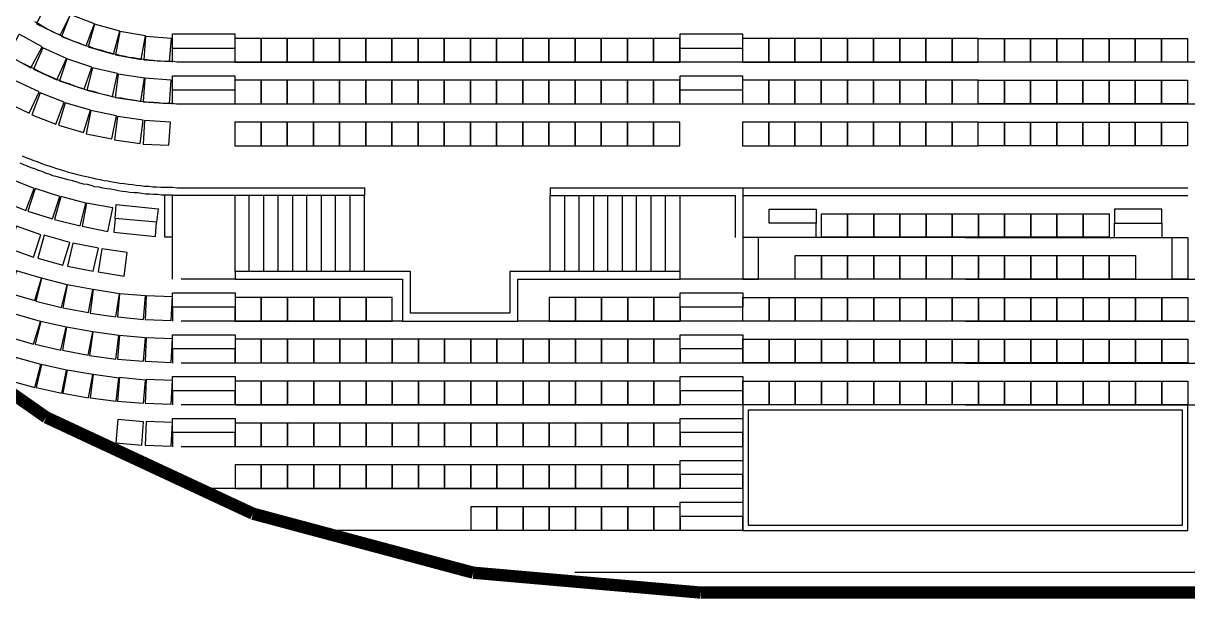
# Model space of a CAD drawing. Header units: millimetres. Extents: x -30921 to 91963, y -65754 to 26853.
# Drawn here: x -17949 to 4296, y -65754 to -54757 of the extents above; entities that cross this region are included whole.
import ezdxf

# ---------------------------------------------------------------- set-up
doc = ezdxf.new("R2010")
doc.units = ezdxf.units.MM
doc.header["$LTSCALE"] = 0.1
doc.header["$MEASUREMENT"] = 0
for name, color, linetype in [('GRADIN ESCALIER', 7, 'CONTINUOUS'), ('GRADINS_FIXES_BAS', 7, 'CONTINUOUS'), ('GRADINS_FIXES_HAUT', 7, 'CONTINUOUS'), ('SALLE CONTOUR', 7, 'CONTINUOUS')]:
    doc.layers.add(name, color=color, linetype=linetype)

msp = doc.modelspace()

# ---------------------------------------------------------------- linework, layer by layer
at = {"layer": 'GRADIN ESCALIER', "color": 7, "linetype": 'Continuous'}
for p, q in [((-15101.629, -54960.124), (-13901.629, -54960.124)), ((-15101.629, -55500.124), (-15101.629, -54960.124)), ((-13901.629, -55500.124), (-13901.629, -54960.124)), ((-5401.629, -54960.124), (-4201.629, -54960.124)), ((-5401.629, -55500.124), (-5401.629, -54960.124)), ((-4201.629, -55500.124), (-4201.629, -54960.124)), ((-15101.629, -55230.124), (-13901.629, -55230.124)), ((-5401.629, -55230.124), (-4201.629, -55230.124)), ((-15101.629, -56300.124), (-15101.629, -55760.124)), ((-15101.629, -55760.124), (-13901.629, -55760.124)), ((-13901.629, -56300.124), (-13901.629, -55760.124)), ((-5401.629, -56300.124), (-5401.629, -55760.124)), ((-5401.629, -55760.124), (-4201.629, -55760.124)), ((-4201.629, -56300.124), (-4201.629, -55760.124)), ((-15101.629, -56030.124), (-13901.629, -56030.124)), ((-5401.629, -56030.124), (-4201.629, -56030.124)), ((-13901.629, -59500.124), (-13901.629, -58050.124)), ((-13631.629, -59500.124), (-13631.629, -58050.124)), ((-13351.629, -59500.124), (-13351.629, -58050.124)), ((-13081.629, -59500.124), (-13081.629, -58050.124)), ((-12801.629, -59500.124), (-12801.629, -58050.124)), ((-12531.629, -59500.124), (-12531.629, -58050.124)), ((-12251.629, -59500.124), (-12251.629, -58050.124)), ((-11981.629, -59500.124), (-11981.629, -58050.124)), ((-11701.629, -59500.124), (-11701.629, -58050.124)), ((-11431.629, -59500.124), (-11431.629, -58050.124)), ((-7881.629, -57900.124), (-7881.629, -58050.124)), ((-7881.629, -57900.124), (-4201.629, -57900.124)), ((-7881.629, -58050.124), (-4351.629, -58050.124)), ((-7881.629, -59500.124), (-7881.629, -58050.124)), ((-7601.629, -59500.124), (-7601.629, -58050.124)), ((-7331.629, -59500.124), (-7331.629, -58050.124)), ((-7051.629, -59500.124), (-7051.629, -58050.124)), ((-6781.629, -59500.124), (-6781.629, -58050.124)), ((-6501.629, -59500.124), (-6501.629, -58050.124)), ((-6231.629, -59500.124), (-6231.629, -58050.124)), ((-5951.629, -59500.124), (-5951.629, -58050.124)), ((-5681.629, -59500.124), (-5681.629, -58050.124)), ((-5401.629, -59500.124), (-5401.629, -58050.124)), ((-4351.629, -58050.124), (-4351.629, -58850.124)), ((-4201.629, -57900.124), (4298.371, -57900.124)), ((-4201.629, -57900.124), (-4201.629, -58850.124)), ((-4201.629, -58050.124), (4298.371, -58050.124)), ((-4201.629, -58580.124), (-4201.629, -58850.124)), ((-4201.629, -58580.124), (-4201.629, -58850.124)), ((3798.371, -58580.124), (3798.371, -58850.124)), ((-15101.629, -59650.124), (-15101.629, -58840.124)), ((48.371, -58850.124), (-4051.629, -58850.124)), ((48.371, -58850.124), (4148.371, -58850.124)), ((-4201.629, -59380.124), (-4201.629, -59650.124)), ((-4201.629, -59380.124), (-4201.629, -59650.124)), ((-13901.629, -59650.124), (-14931.629, -59650.124)), ((48.371, -59650.124), (-5401.629, -59650.124)), ((48.371, -59650.124), (5498.371, -59650.124)), ((-15101.629, -60180.124), (-15101.629, -60450.124)), ((-5401.629, -60180.124), (-5401.629, -60450.124)), ((-10701.629, -60450.124), (-14931.629, -60450.124)), ((48.371, -60450.124), (-8501.629, -60450.124)), ((48.371, -60450.124), (8598.371, -60450.124)), ((-15101.629, -60980.124), (-15101.629, -61250.124)), ((-5401.629, -60980.124), (-5401.629, -61250.124)), ((-4201.629, -60980.124), (-4201.629, -61250.124)), ((-4201.629, -60980.124), (-4201.629, -61250.124)), ((48.371, -61250.124), (-14931.629, -61250.124)), ((48.371, -61250.124), (15028.371, -61250.124)), ((-15101.629, -61780.124), (-15101.629, -62050.124)), ((-5401.629, -61780.124), (-5401.629, -62050.124)), ((-4201.629, -61780.124), (-4201.629, -62050.124)), ((-4201.629, -61780.124), (-4201.629, -62050.124)), ((48.371, -62050.124), (-14931.629, -62050.124)), ((48.371, -62050.124), (15028.371, -62050.124)), ((-15101.629, -62580.124), (-15101.629, -62850.124)), ((-5401.629, -62580.124), (-5401.629, -62850.124)), ((-4201.629, -62580.124), (-4201.629, -62850.124)), ((-4201.629, -62580.124), (-4201.629, -62850.124)), ((-4201.629, -62850.124), (-14931.629, -62850.124)), ((-5401.629, -63380.124), (-5401.629, -63650.124)), ((-4201.629, -63380.124), (-4201.629, -63650.124)), ((-4201.629, -63380.124), (-4201.629, -63650.124)), ((-4201.629, -63650.124), (-14631.629, -63650.124)), ((-5401.629, -64180.124), (-5401.629, -64450.124)), ((-4201.629, -64180.124), (-4201.629, -64450.124)), ((-4201.629, -64180.124), (-4201.629, -64450.124)), ((-4201.629, -64450.124), (-12241.629, -64450.124)), ((-7411.629, -65250.124), (7508.371, -65250.124))]:
    msp.add_line(p, q, dxfattribs=at)
for points in [[(15038.371, -55500.124), (-14941.629, -55500.124), (-15011.629, -55500.124), (-15081.629, -55490.124), (-15161.629, -55490.124), (-15241.629, -55490.124), (-15321.629, -55480.124), (-15391.629, -55480.124), (-15471.629, -55470.124), (-15551.629, -55460.124), (-15621.629, -55450.124), (-15701.629, -55440.124), (-15781.629, -55430.124), (-15851.629, -55420.124), (-15931.629, -55410.124), (-16001.629, -55390.124), (-16081.629, -55380.124), (-16151.629, -55360.124), (-16231.629, -55340.124), (-16301.629, -55320.124), (-16381.629, -55300.124), (-16451.629, -55280.124), (-16531.629, -55260.124), (-16601.629, -55240.124), (-16671.629, -55210.124), (-16751.629, -55190.124), (-16821.629, -55160.124), (-16891.629, -55130.124), (-16961.629, -55110.124), (-17041.629, -55080.124), (-17111.629, -55050.124), (-17181.629, -55020.124), (-17251.629, -54980.124), (-17321.629, -54950.124), (-17391.629, -54920.124), (-17461.629, -54880.124), (-17521.629, -54850.124), (-17591.629, -54810.124), (-17661.629, -54770.124), (-17731.629, -54730.124)], [(15038.371, -56300.124), (-14941.629, -56300.124), (-15021.629, -56300.124), (-15111.629, -56290.124), (-15201.629, -56290.124), (-15281.629, -56290.124), (-15371.629, -56280.124), (-15461.629, -56270.124), (-15551.629, -56270.124), (-15641.629, -56260.124), (-15721.629, -56250.124), (-15811.629, -56230.124), (-15901.629, -56220.124), (-15991.629, -56210.124), (-16071.629, -56190.124), (-16161.629, -56180.124), (-16251.629, -56160.124), (-16331.629, -56140.124), (-16421.629, -56120.124), (-16501.629, -56100.124), (-16591.629, -56070.124), (-16671.629, -56050.124), (-16761.629, -56030.124), (-16841.629, -56000.124), (-16931.629, -55970.124), (-17011.629, -55940.124), (-17091.629, -55910.124), (-17181.629, -55880.124), (-17261.629, -55850.124), (-17341.629, -55820.124), (-17421.629, -55780.124), (-17501.629, -55750.124), (-17581.629, -55710.124), (-17661.629, -55670.124), (-17741.629, -55630.124), (-17821.629, -55590.124), (-17901.629, -55550.124), (-17981.629, -55510.124)], [(-17971.629, -57290.124), (-17901.629, -57320.124), (-17821.629, -57350.124), (-17751.629, -57380.124), (-17681.629, -57400.124), (-17611.629, -57430.124), (-17531.629, -57460.124), (-17461.629, -57480.124), (-17381.629, -57510.124), (-17311.629, -57530.124), (-17241.629, -57550.124), (-17161.629, -57580.124), (-17091.629, -57600.124), (-17011.629, -57620.124), (-16941.629, -57640.124), (-16861.629, -57660.124), (-16781.629, -57680.124), (-16711.629, -57690.124), (-16631.629, -57710.124), (-16561.629, -57730.124), (-16481.629, -57740.124), (-16401.629, -57760.124), (-16331.629, -57770.124), (-16251.629, -57790.124), (-16171.629, -57800.124), (-16101.629, -57810.124), (-16021.629, -57820.124), (-15941.629, -57830.124), (-15861.629, -57840.124), (-15791.629, -57850.124), (-15711.629, -57860.124), (-15631.629, -57870.124), (-15551.629, -57870.124), (-15481.629, -57880.124), (-15401.629, -57880.124), (-15321.629, -57890.124), (-15241.629, -57890.124), (-15161.629, -57890.124), (-15091.629, -57890.124), (-15011.629, -57900.124), (-14931.629, -57900.124), (-11431.629, -57900.124), (-11431.629, -58050.124), (-14931.629, -58050.124), (-15011.629, -58050.124), (-15081.629, -58050.124), (-15161.629, -58040.124), (-15231.629, -58040.124), (-15311.629, -58040.124), (-15381.629, -58030.124), (-15461.629, -58030.124), (-15531.629, -58020.124), (-15611.629, -58020.124), (-15681.629, -58010.124), (-15761.629, -58000.124), (-15831.629, -58000.124), (-15911.629, -57990.124), (-15981.629, -57980.124), (-16061.629, -57970.124), (-16131.629, -57960.124), (-16211.629, -57940.124), (-16281.629, -57930.124), (-16351.629, -57920.124), (-16431.629, -57910.124), (-16501.629, -57890.124), (-16581.629, -57880.124), (-16651.629, -57860.124), (-16721.629, -57840.124), (-16801.629, -57830.124), (-16871.629, -57810.124), (-16941.629, -57790.124), (-17011.629, -57770.124), (-17091.629, -57750.124), (-17161.629, -57730.124), (-17231.629, -57710.124), (-17301.629, -57690.124), (-17381.629, -57670.124), (-17451.629, -57640.124), (-17521.629, -57620.124), (-17591.629, -57590.124), (-17661.629, -57570.124), (-17731.629, -57540.124), (-17801.629, -57520.124), (-17871.629, -57490.124), (-17941.629, -57460.124), (-18011.629, -57430.124)], [(-16191.629, -58490.124), (-16221.629, -58750.124), (-15421.629, -58830.124), (-15401.629, -58560.124), (-16191.629, -58490.124), (-16171.629, -58220.124), (-15371.629, -58300.124), (-15401.629, -58560.124)], [(-2801.629, -58850.124), (-2801.629, -58580.124), (-3701.629, -58580.124), (-3701.629, -58310.124), (-2801.629, -58310.124), (-2801.629, -58580.124)], [(2898.371, -58850.124), (2898.371, -58580.124), (3798.371, -58580.124), (3798.371, -58310.124), (2898.371, -58310.124), (2898.371, -58580.124)], [(-13901.629, -60450.124), (-13901.629, -60180.124), (-15101.629, -60180.124), (-15101.629, -59910.124), (-13901.629, -59910.124), (-13901.629, -60180.124)], [(-4201.629, -60450.124), (-4201.629, -60180.124), (-5401.629, -60180.124), (-5401.629, -59910.124), (-4201.629, -59910.124), (-4201.629, -60180.124)], [(-13901.629, -61250.124), (-13901.629, -60980.124), (-15101.629, -60980.124), (-15101.629, -60710.124), (-13901.629, -60710.124), (-13901.629, -60980.124)], [(-4201.629, -61250.124), (-4201.629, -60980.124), (-5401.629, -60980.124), (-5401.629, -60710.124), (-4201.629, -60710.124), (-4201.629, -60980.124)], [(-13901.629, -62050.124), (-13901.629, -61780.124), (-15101.629, -61780.124), (-15101.629, -61510.124), (-13901.629, -61510.124), (-13901.629, -61780.124)], [(-4201.629, -62050.124), (-4201.629, -61780.124), (-5401.629, -61780.124), (-5401.629, -61510.124), (-4201.629, -61510.124), (-4201.629, -61780.124)], [(-13901.629, -62850.124), (-13901.629, -62580.124), (-15101.629, -62580.124), (-15101.629, -62310.124), (-13901.629, -62310.124), (-13901.629, -62580.124)], [(-4201.629, -62850.124), (-4201.629, -62580.124), (-5401.629, -62580.124), (-5401.629, -62310.124), (-4201.629, -62310.124), (-4201.629, -62580.124)], [(-4201.629, -63650.124), (-4201.629, -63380.124), (-5401.629, -63380.124), (-5401.629, -63110.124), (-4201.629, -63110.124), (-4201.629, -63380.124)], [(-4201.629, -64450.124), (-4201.629, -64180.124), (-5401.629, -64180.124), (-5401.629, -63910.124), (-4201.629, -63910.124), (-4201.629, -64180.124)]]:
    msp.add_lwpolyline(points, dxfattribs=at)
for points in [[(-15251.629, -58840.124), (-15101.629, -58840.124), (-15101.629, -58040.124), (-15251.629, -58040.124)], [(-3901.629, -58850.124), (-4201.629, -58850.124), (-4201.629, -59650.124), (-3901.629, -59650.124)], [(3998.371, -58850.124), (4298.371, -58850.124), (4298.371, -59650.124), (3998.371, -59650.124)], [(-10551.629, -59500.124), (-13901.629, -59500.124), (-13901.629, -59650.124), (-10701.629, -59650.124), (-10701.629, -60450.124), (-8501.629, -60450.124), (-8501.629, -59650.124), (-5401.629, -59650.124), (-5401.629, -59500.124), (-8651.629, -59500.124), (-8651.629, -60300.124), (-10551.629, -60300.124)], [(-4201.629, -64450.124), (4298.371, -64450.124), (4298.371, -62050.124), (-4201.629, -62050.124)], [(-4101.629, -64350.124), (4198.371, -64350.124), (4198.371, -62150.124), (-4101.629, -62150.124)]]:
    msp.add_lwpolyline(points, close=True, dxfattribs=at)
at = {"layer": 'GRADINS_FIXES_BAS', "color": 7, "linetype": 'Continuous'}
for points in [[(-17246.629, -54987.124), (-17046.629, -54587.124), (-17496.629, -54357.124), (-17696.629, -54767.124)], [(-16746.629, -55187.124), (-16586.629, -54767.124), (-17056.629, -54587.124), (-17216.629, -55007.124)], [(-16226.629, -55347.124), (-16106.629, -54907.124), (-16586.629, -54777.124), (-16706.629, -55207.124)], [(-15696.629, -55447.124), (-15616.629, -54997.124), (-16106.629, -54917.124), (-16186.629, -55357.124)], [(-17806.629, -55607.124), (-17586.629, -55207.124), (-18026.629, -54967.124), (-18246.629, -55367.124)], [(-15156.629, -55487.124), (-15116.629, -55047.124), (-15616.629, -55007.124), (-15646.629, -55457.124)], [(-13406.629, -55497.124), (-13406.629, -55047.124), (-13906.629, -55047.124), (-13906.629, -55497.124)], [(-12906.629, -55497.124), (-12906.629, -55047.124), (-13406.629, -55047.124), (-13406.629, -55497.124)], [(-12406.629, -55497.124), (-12406.629, -55047.124), (-12906.629, -55047.124), (-12906.629, -55497.124)], [(-11906.629, -55497.124), (-11906.629, -55047.124), (-12406.629, -55047.124), (-12406.629, -55497.124)], [(-11406.629, -55497.124), (-11406.629, -55047.124), (-11906.629, -55047.124), (-11906.629, -55497.124)], [(-10906.629, -55497.124), (-10906.629, -55047.124), (-11406.629, -55047.124), (-11406.629, -55497.124)], [(-10406.629, -55497.124), (-10406.629, -55047.124), (-10906.629, -55047.124), (-10906.629, -55497.124)], [(-9906.629, -55497.124), (-9906.629, -55047.124), (-10406.629, -55047.124), (-10406.629, -55497.124)], [(-9406.629, -55497.124), (-9406.629, -55047.124), (-9906.629, -55047.124), (-9906.629, -55497.124)], [(-8906.629, -55497.124), (-8906.629, -55047.124), (-9406.629, -55047.124), (-9406.629, -55497.124)], [(-8406.629, -55497.124), (-8406.629, -55047.124), (-8906.629, -55047.124), (-8906.629, -55497.124)], [(-7906.629, -55497.124), (-7906.629, -55047.124), (-8406.629, -55047.124), (-8406.629, -55497.124)], [(-7406.629, -55497.124), (-7406.629, -55047.124), (-7906.629, -55047.124), (-7906.629, -55497.124)], [(-6906.629, -55497.124), (-6906.629, -55047.124), (-7406.629, -55047.124), (-7406.629, -55497.124)], [(-6406.629, -55497.124), (-6406.629, -55047.124), (-6906.629, -55047.124), (-6906.629, -55497.124)], [(-5906.629, -55497.124), (-5906.629, -55047.124), (-6406.629, -55047.124), (-6406.629, -55497.124)], [(-5406.629, -55497.124), (-5406.629, -55047.124), (-5906.629, -55047.124), (-5906.629, -55497.124)], [(-3706.629, -55497.124), (-3706.629, -55047.124), (-4206.629, -55047.124), (-4206.629, -55497.124)], [(-3206.629, -55497.124), (-3206.629, -55047.124), (-3706.629, -55047.124), (-3706.629, -55497.124)], [(-2706.629, -55497.124), (-2706.629, -55047.124), (-3206.629, -55047.124), (-3206.629, -55497.124)], [(-2206.629, -55497.124), (-2206.629, -55047.124), (-2706.629, -55047.124), (-2706.629, -55497.124)], [(-1706.629, -55497.124), (-1706.629, -55047.124), (-2206.629, -55047.124), (-2206.629, -55497.124)], [(-1206.629, -55497.124), (-1206.629, -55047.124), (-1706.629, -55047.124), (-1706.629, -55497.124)], [(-706.629, -55497.124), (-706.629, -55047.124), (-1206.629, -55047.124), (-1206.629, -55497.124)], [(-206.629, -55497.124), (-206.629, -55047.124), (-706.629, -55047.124), (-706.629, -55497.124)], [(293.371, -55497.124), (293.371, -55047.124), (-206.629, -55047.124), (-206.629, -55497.124)], [(293.371, -55497.124), (293.371, -55047.124), (793.371, -55047.124), (793.371, -55497.124)], [(793.371, -55497.124), (793.371, -55047.124), (1293.371, -55047.124), (1293.371, -55497.124)], [(1293.371, -55497.124), (1293.371, -55047.124), (1793.371, -55047.124), (1793.371, -55497.124)], [(1793.371, -55497.124), (1793.371, -55047.124), (2293.371, -55047.124), (2293.371, -55497.124)], [(2293.371, -55497.124), (2293.371, -55047.124), (2793.371, -55047.124), (2793.371, -55497.124)], [(2793.371, -55497.124), (2793.371, -55047.124), (3293.371, -55047.124), (3293.371, -55497.124)], [(3293.371, -55497.124), (3293.371, -55047.124), (3793.371, -55047.124), (3793.371, -55497.124)], [(3793.371, -55497.124), (3793.371, -55047.124), (4293.371, -55047.124), (4293.371, -55497.124)], [(-17306.629, -55837.124), (-17126.629, -55427.124), (-17576.629, -55227.124), (-17756.629, -55637.124)], [(-16786.629, -56017.124), (-16636.629, -55597.124), (-17116.629, -55437.124), (-17256.629, -55857.124)], [(-16246.629, -56157.124), (-16146.629, -55717.124), (-16626.629, -55607.124), (-16736.629, -56037.124)], [(-15706.629, -56247.124), (-15636.629, -55807.124), (-16136.629, -55727.124), (-16196.629, -56177.124)], [(-15156.629, -56287.124), (-15126.629, -55847.124), (-15626.629, -55807.124), (-15656.629, -56257.124)], [(-17836.629, -56477.124), (-17646.629, -56067.124), (-18096.629, -55857.124), (-18286.629, -56257.124)], [(-13406.629, -56297.124), (-13406.629, -55847.124), (-13906.629, -55847.124), (-13906.629, -56297.124)], [(-12906.629, -56297.124), (-12906.629, -55847.124), (-13406.629, -55847.124), (-13406.629, -56297.124)], [(-12406.629, -56297.124), (-12406.629, -55847.124), (-12906.629, -55847.124), (-12906.629, -56297.124)], [(-11906.629, -56297.124), (-11906.629, -55847.124), (-12406.629, -55847.124), (-12406.629, -56297.124)], [(-11406.629, -56297.124), (-11406.629, -55847.124), (-11906.629, -55847.124), (-11906.629, -56297.124)], [(-10906.629, -56297.124), (-10906.629, -55847.124), (-11406.629, -55847.124), (-11406.629, -56297.124)], [(-10406.629, -56297.124), (-10406.629, -55847.124), (-10906.629, -55847.124), (-10906.629, -56297.124)], [(-9906.629, -56297.124), (-9906.629, -55847.124), (-10406.629, -55847.124), (-10406.629, -56297.124)], [(-9406.629, -56297.124), (-9406.629, -55847.124), (-9906.629, -55847.124), (-9906.629, -56297.124)], [(-8906.629, -56297.124), (-8906.629, -55847.124), (-9406.629, -55847.124), (-9406.629, -56297.124)], [(-8406.629, -56297.124), (-8406.629, -55847.124), (-8906.629, -55847.124), (-8906.629, -56297.124)], [(-7906.629, -56297.124), (-7906.629, -55847.124), (-8406.629, -55847.124), (-8406.629, -56297.124)], [(-7406.629, -56297.124), (-7406.629, -55847.124), (-7906.629, -55847.124), (-7906.629, -56297.124)], [(-6906.629, -56297.124), (-6906.629, -55847.124), (-7406.629, -55847.124), (-7406.629, -56297.124)], [(-6406.629, -56297.124), (-6406.629, -55847.124), (-6906.629, -55847.124), (-6906.629, -56297.124)], [(-5906.629, -56297.124), (-5906.629, -55847.124), (-6406.629, -55847.124), (-6406.629, -56297.124)], [(-5406.629, -56297.124), (-5406.629, -55847.124), (-5906.629, -55847.124), (-5906.629, -56297.124)], [(-3706.629, -56297.124), (-3706.629, -55847.124), (-4206.629, -55847.124), (-4206.629, -56297.124)], [(-3206.629, -56297.124), (-3206.629, -55847.124), (-3706.629, -55847.124), (-3706.629, -56297.124)], [(-2706.629, -56297.124), (-2706.629, -55847.124), (-3206.629, -55847.124), (-3206.629, -56297.124)], [(-2206.629, -56297.124), (-2206.629, -55847.124), (-2706.629, -55847.124), (-2706.629, -56297.124)], [(-1706.629, -56297.124), (-1706.629, -55847.124), (-2206.629, -55847.124), (-2206.629, -56297.124)], [(-1206.629, -56297.124), (-1206.629, -55847.124), (-1706.629, -55847.124), (-1706.629, -56297.124)], [(-706.629, -56297.124), (-706.629, -55847.124), (-1206.629, -55847.124), (-1206.629, -56297.124)], [(-206.629, -56297.124), (-206.629, -55847.124), (-706.629, -55847.124), (-706.629, -56297.124)], [(293.371, -56297.124), (293.371, -55847.124), (-206.629, -55847.124), (-206.629, -56297.124)], [(293.371, -56297.124), (293.371, -55847.124), (793.371, -55847.124), (793.371, -56297.124)], [(793.371, -56297.124), (793.371, -55847.124), (1293.371, -55847.124), (1293.371, -56297.124)], [(1293.371, -56297.124), (1293.371, -55847.124), (1793.371, -55847.124), (1793.371, -56297.124)], [(1793.371, -56297.124), (1793.371, -55847.124), (2293.371, -55847.124), (2293.371, -56297.124)], [(2293.371, -56297.124), (2293.371, -55847.124), (2793.371, -55847.124), (2793.371, -56297.124)], [(2793.371, -56297.124), (2793.371, -55847.124), (3293.371, -55847.124), (3293.371, -56297.124)], [(3293.371, -56297.124), (3293.371, -55847.124), (3793.371, -55847.124), (3793.371, -56297.124)], [(3793.371, -56297.124), (3793.371, -55847.124), (4293.371, -55847.124), (4293.371, -56297.124)], [(-17326.629, -56687.124), (-17166.629, -56267.124), (-17626.629, -56087.124), (-17786.629, -56507.124)], [(-16796.629, -56847.124), (-16666.629, -56417.124), (-17146.629, -56277.124), (-17276.629, -56707.124)], [(-16256.629, -56967.124), (-16166.629, -56527.124), (-16656.629, -56427.124), (-16746.629, -56867.124)], [(-15716.629, -57057.124), (-15656.629, -56607.124), (-16146.629, -56537.124), (-16206.629, -56987.124)], [(-15166.629, -57087.124), (-15136.629, -56647.124), (-15636.629, -56617.124), (-15656.629, -57067.124)], [(-13406.629, -57097.124), (-13406.629, -56647.124), (-13906.629, -56647.124), (-13906.629, -57097.124)], [(-12906.629, -57097.124), (-12906.629, -56647.124), (-13406.629, -56647.124), (-13406.629, -57097.124)], [(-12406.629, -57097.124), (-12406.629, -56647.124), (-12906.629, -56647.124), (-12906.629, -57097.124)], [(-11906.629, -57097.124), (-11906.629, -56647.124), (-12406.629, -56647.124), (-12406.629, -57097.124)], [(-11406.629, -57097.124), (-11406.629, -56647.124), (-11906.629, -56647.124), (-11906.629, -57097.124)], [(-10906.629, -57097.124), (-10906.629, -56647.124), (-11406.629, -56647.124), (-11406.629, -57097.124)], [(-10406.629, -57097.124), (-10406.629, -56647.124), (-10906.629, -56647.124), (-10906.629, -57097.124)], [(-9906.629, -57097.124), (-9906.629, -56647.124), (-10406.629, -56647.124), (-10406.629, -57097.124)], [(-9406.629, -57097.124), (-9406.629, -56647.124), (-9906.629, -56647.124), (-9906.629, -57097.124)], [(-8906.629, -57097.124), (-8906.629, -56647.124), (-9406.629, -56647.124), (-9406.629, -57097.124)], [(-8406.629, -57097.124), (-8406.629, -56647.124), (-8906.629, -56647.124), (-8906.629, -57097.124)], [(-7906.629, -57097.124), (-7906.629, -56647.124), (-8406.629, -56647.124), (-8406.629, -57097.124)], [(-7406.629, -57097.124), (-7406.629, -56647.124), (-7906.629, -56647.124), (-7906.629, -57097.124)], [(-6906.629, -57097.124), (-6906.629, -56647.124), (-7406.629, -56647.124), (-7406.629, -57097.124)], [(-6406.629, -57097.124), (-6406.629, -56647.124), (-6906.629, -56647.124), (-6906.629, -57097.124)], [(-5906.629, -57097.124), (-5906.629, -56647.124), (-6406.629, -56647.124), (-6406.629, -57097.124)], [(-5406.629, -57097.124), (-5406.629, -56647.124), (-5906.629, -56647.124), (-5906.629, -57097.124)], [(-3706.629, -57097.124), (-3706.629, -56647.124), (-4206.629, -56647.124), (-4206.629, -57097.124)], [(-3206.629, -57097.124), (-3206.629, -56647.124), (-3706.629, -56647.124), (-3706.629, -57097.124)], [(-2706.629, -57097.124), (-2706.629, -56647.124), (-3206.629, -56647.124), (-3206.629, -57097.124)], [(-2206.629, -57097.124), (-2206.629, -56647.124), (-2706.629, -56647.124), (-2706.629, -57097.124)], [(-1706.629, -57097.124), (-1706.629, -56647.124), (-2206.629, -56647.124), (-2206.629, -57097.124)], [(-1206.629, -57097.124), (-1206.629, -56647.124), (-1706.629, -56647.124), (-1706.629, -57097.124)], [(-706.629, -57097.124), (-706.629, -56647.124), (-1206.629, -56647.124), (-1206.629, -57097.124)], [(-206.629, -57097.124), (-206.629, -56647.124), (-706.629, -56647.124), (-706.629, -57097.124)], [(293.371, -57097.124), (293.371, -56647.124), (-206.629, -56647.124), (-206.629, -57097.124)], [(293.371, -57097.124), (293.371, -56647.124), (793.371, -56647.124), (793.371, -57097.124)], [(793.371, -57097.124), (793.371, -56647.124), (1293.371, -56647.124), (1293.371, -57097.124)], [(1293.371, -57097.124), (1293.371, -56647.124), (1793.371, -56647.124), (1793.371, -57097.124)], [(1793.371, -57097.124), (1793.371, -56647.124), (2293.371, -56647.124), (2293.371, -57097.124)], [(2293.371, -57097.124), (2293.371, -56647.124), (2793.371, -56647.124), (2793.371, -57097.124)], [(2793.371, -57097.124), (2793.371, -56647.124), (3293.371, -56647.124), (3293.371, -57097.124)], [(3293.371, -57097.124), (3293.371, -56647.124), (3793.371, -56647.124), (3793.371, -57097.124)], [(3793.371, -57097.124), (3793.371, -56647.124), (4293.371, -56647.124), (4293.371, -57097.124)]]:
    msp.add_lwpolyline(points, close=True, dxfattribs=at)
at = {"layer": 'GRADINS_FIXES_HAUT', "color": 7, "linetype": 'Continuous'}
for points in [[(-18201.629, -57727.124), (-18371.629, -58147.124), (-17901.629, -58337.124), (-17741.629, -57917.124)], [(-17721.629, -57917.124), (-17861.629, -58347.124), (-17391.629, -58497.124), (-17251.629, -58067.124)], [(-17231.629, -58067.124), (-17351.629, -58507.124), (-16861.629, -58627.124), (-16751.629, -58197.124)], [(-16741.629, -58197.124), (-16821.629, -58637.124), (-16331.629, -58737.124), (-16241.629, -58287.124)], [(-2201.629, -58847.124), (-2701.629, -58847.124), (-2701.629, -58397.124), (-2201.629, -58397.124)], [(-1701.629, -58847.124), (-2201.629, -58847.124), (-2201.629, -58397.124), (-1701.629, -58397.124)], [(-1201.629, -58847.124), (-1701.629, -58847.124), (-1701.629, -58397.124), (-1201.629, -58397.124)], [(-701.629, -58847.124), (-1201.629, -58847.124), (-1201.629, -58397.124), (-701.629, -58397.124)], [(-201.629, -58847.124), (-701.629, -58847.124), (-701.629, -58397.124), (-201.629, -58397.124)], [(298.371, -58847.124), (-201.629, -58847.124), (-201.629, -58397.124), (298.371, -58397.124)], [(798.371, -58847.124), (298.371, -58847.124), (298.371, -58397.124), (798.371, -58397.124)], [(1298.371, -58847.124), (798.371, -58847.124), (798.371, -58397.124), (1298.371, -58397.124)], [(1798.371, -58847.124), (1298.371, -58847.124), (1298.371, -58397.124), (1798.371, -58397.124)], [(2298.371, -58847.124), (1798.371, -58847.124), (1798.371, -58397.124), (2298.371, -58397.124)], [(2798.371, -58847.124), (2298.371, -58847.124), (2298.371, -58397.124), (2798.371, -58397.124)], [(-18081.629, -58637.124), (-18231.629, -59057.124), (-17751.629, -59227.124), (-17611.629, -58797.124)], [(-17551.629, -58807.124), (-17671.629, -59247.124), (-17191.629, -59377.124), (-17061.629, -58947.124)], [(-17001.629, -58957.124), (-17101.629, -59397.124), (-16611.629, -59497.124), (-16511.629, -59057.124)], [(-16451.629, -59067.124), (-16521.629, -59507.124), (-16021.629, -59587.124), (-15961.629, -59137.124)], [(-2701.629, -59647.124), (-3201.629, -59647.124), (-3201.629, -59197.124), (-2701.629, -59197.124)], [(-2201.629, -59647.124), (-2701.629, -59647.124), (-2701.629, -59197.124), (-2201.629, -59197.124)], [(-1701.629, -59647.124), (-2201.629, -59647.124), (-2201.629, -59197.124), (-1701.629, -59197.124)], [(-1201.629, -59647.124), (-1701.629, -59647.124), (-1701.629, -59197.124), (-1201.629, -59197.124)], [(-701.629, -59647.124), (-1201.629, -59647.124), (-1201.629, -59197.124), (-701.629, -59197.124)], [(-201.629, -59647.124), (-701.629, -59647.124), (-701.629, -59197.124), (-201.629, -59197.124)], [(298.371, -59647.124), (-201.629, -59647.124), (-201.629, -59197.124), (298.371, -59197.124)], [(798.371, -59647.124), (298.371, -59647.124), (298.371, -59197.124), (798.371, -59197.124)], [(1298.371, -59647.124), (798.371, -59647.124), (798.371, -59197.124), (1298.371, -59197.124)], [(1798.371, -59647.124), (1298.371, -59647.124), (1298.371, -59197.124), (1798.371, -59197.124)], [(2298.371, -59647.124), (1798.371, -59647.124), (1798.371, -59197.124), (2298.371, -59197.124)], [(2798.371, -59647.124), (2298.371, -59647.124), (2298.371, -59197.124), (2798.371, -59197.124)], [(3298.371, -59647.124), (2798.371, -59647.124), (2798.371, -59197.124), (3298.371, -59197.124)], [(-18081.629, -59487.124), (-18211.629, -59917.124), (-17731.629, -60057.124), (-17601.629, -59627.124)], [(-17601.629, -59627.124), (-17711.629, -60067.124), (-17221.629, -60187.124), (-17111.629, -59757.124)], [(-17111.629, -59757.124), (-17191.629, -60197.124), (-16701.629, -60287.124), (-16621.629, -59847.124)], [(-16611.629, -59847.124), (-16671.629, -60297.124), (-16181.629, -60367.124), (-16111.629, -59927.124)], [(-16111.629, -59927.124), (-16151.629, -60367.124), (-15651.629, -60417.124), (-15611.629, -59967.124)], [(-15601.629, -59967.124), (-15621.629, -60417.124), (-15121.629, -60437.124), (-15101.629, -59987.124)], [(-13901.629, -60447.124), (-13401.629, -60447.124), (-13401.629, -59997.124), (-13901.629, -59997.124)], [(-13401.629, -60447.124), (-12901.629, -60447.124), (-12901.629, -59997.124), (-13401.629, -59997.124)], [(-12901.629, -60447.124), (-12401.629, -60447.124), (-12401.629, -59997.124), (-12901.629, -59997.124)], [(-12401.629, -60447.124), (-11901.629, -60447.124), (-11901.629, -59997.124), (-12401.629, -59997.124)], [(-11901.629, -60447.124), (-11401.629, -60447.124), (-11401.629, -59997.124), (-11901.629, -59997.124)], [(-11401.629, -60447.124), (-10901.629, -60447.124), (-10901.629, -59997.124), (-11401.629, -59997.124)], [(-7901.629, -60447.124), (-7401.629, -60447.124), (-7401.629, -59997.124), (-7901.629, -59997.124)], [(-7401.629, -60447.124), (-6901.629, -60447.124), (-6901.629, -59997.124), (-7401.629, -59997.124)], [(-6901.629, -60447.124), (-6401.629, -60447.124), (-6401.629, -59997.124), (-6901.629, -59997.124)], [(-6401.629, -60447.124), (-5901.629, -60447.124), (-5901.629, -59997.124), (-6401.629, -59997.124)], [(-5901.629, -60447.124), (-5401.629, -60447.124), (-5401.629, -59997.124), (-5901.629, -59997.124)], [(-3701.629, -60447.124), (-4201.629, -60447.124), (-4201.629, -59997.124), (-3701.629, -59997.124)], [(-3201.629, -60447.124), (-3701.629, -60447.124), (-3701.629, -59997.124), (-3201.629, -59997.124)], [(-2701.629, -60447.124), (-3201.629, -60447.124), (-3201.629, -59997.124), (-2701.629, -59997.124)], [(-2201.629, -60447.124), (-2701.629, -60447.124), (-2701.629, -59997.124), (-2201.629, -59997.124)], [(-1701.629, -60447.124), (-2201.629, -60447.124), (-2201.629, -59997.124), (-1701.629, -59997.124)], [(-1201.629, -60447.124), (-1701.629, -60447.124), (-1701.629, -59997.124), (-1201.629, -59997.124)], [(-701.629, -60447.124), (-1201.629, -60447.124), (-1201.629, -59997.124), (-701.629, -59997.124)], [(-201.629, -60447.124), (-701.629, -60447.124), (-701.629, -59997.124), (-201.629, -59997.124)], [(298.371, -60447.124), (-201.629, -60447.124), (-201.629, -59997.124), (298.371, -59997.124)], [(798.371, -60447.124), (298.371, -60447.124), (298.371, -59997.124), (798.371, -59997.124)], [(1298.371, -60447.124), (798.371, -60447.124), (798.371, -59997.124), (1298.371, -59997.124)], [(1798.371, -60447.124), (1298.371, -60447.124), (1298.371, -59997.124), (1798.371, -59997.124)], [(2298.371, -60447.124), (1798.371, -60447.124), (1798.371, -59997.124), (2298.371, -59997.124)], [(2798.371, -60447.124), (2298.371, -60447.124), (2298.371, -59997.124), (2798.371, -59997.124)], [(3298.371, -60447.124), (2798.371, -60447.124), (2798.371, -59997.124), (3298.371, -59997.124)], [(3798.371, -60447.124), (3298.371, -60447.124), (3298.371, -59997.124), (3798.371, -59997.124)], [(4298.371, -60447.124), (3798.371, -60447.124), (3798.371, -59997.124), (4298.371, -59997.124)], [(-18101.629, -60317.124), (-18231.629, -60747.124), (-17751.629, -60887.124), (-17621.629, -60457.124)], [(-17611.629, -60457.124), (-17721.629, -60887.124), (-17231.629, -61007.124), (-17131.629, -60567.124)], [(-17121.629, -60567.124), (-17201.629, -61007.124), (-16711.629, -61097.124), (-16621.629, -60657.124)], [(-16621.629, -60657.124), (-16681.629, -61107.124), (-16181.629, -61177.124), (-16121.629, -60727.124)], [(-16111.629, -60727.124), (-16151.629, -61177.124), (-15651.629, -61217.124), (-15611.629, -60767.124)], [(-15601.629, -60767.124), (-15621.629, -61217.124), (-15121.629, -61237.124), (-15101.629, -60787.124)], [(-13901.629, -61247.124), (-13401.629, -61247.124), (-13401.629, -60797.124), (-13901.629, -60797.124)], [(-13401.629, -61247.124), (-12901.629, -61247.124), (-12901.629, -60797.124), (-13401.629, -60797.124)], [(-12901.629, -61247.124), (-12401.629, -61247.124), (-12401.629, -60797.124), (-12901.629, -60797.124)], [(-12401.629, -61247.124), (-11901.629, -61247.124), (-11901.629, -60797.124), (-12401.629, -60797.124)], [(-11901.629, -61247.124), (-11401.629, -61247.124), (-11401.629, -60797.124), (-11901.629, -60797.124)], [(-11401.629, -61247.124), (-10901.629, -61247.124), (-10901.629, -60797.124), (-11401.629, -60797.124)], [(-10901.629, -61247.124), (-10401.629, -61247.124), (-10401.629, -60797.124), (-10901.629, -60797.124)], [(-10401.629, -61247.124), (-9901.629, -61247.124), (-9901.629, -60797.124), (-10401.629, -60797.124)], [(-9901.629, -61247.124), (-9401.629, -61247.124), (-9401.629, -60797.124), (-9901.629, -60797.124)], [(-9401.629, -61247.124), (-8901.629, -61247.124), (-8901.629, -60797.124), (-9401.629, -60797.124)], [(-8901.629, -61247.124), (-8401.629, -61247.124), (-8401.629, -60797.124), (-8901.629, -60797.124)], [(-8401.629, -61247.124), (-7901.629, -61247.124), (-7901.629, -60797.124), (-8401.629, -60797.124)], [(-7901.629, -61247.124), (-7401.629, -61247.124), (-7401.629, -60797.124), (-7901.629, -60797.124)], [(-7401.629, -61247.124), (-6901.629, -61247.124), (-6901.629, -60797.124), (-7401.629, -60797.124)], [(-6901.629, -61247.124), (-6401.629, -61247.124), (-6401.629, -60797.124), (-6901.629, -60797.124)], [(-6401.629, -61247.124), (-5901.629, -61247.124), (-5901.629, -60797.124), (-6401.629, -60797.124)], [(-5901.629, -61247.124), (-5401.629, -61247.124), (-5401.629, -60797.124), (-5901.629, -60797.124)], [(-3701.629, -61247.124), (-4201.629, -61247.124), (-4201.629, -60797.124), (-3701.629, -60797.124)], [(-3201.629, -61247.124), (-3701.629, -61247.124), (-3701.629, -60797.124), (-3201.629, -60797.124)], [(-2701.629, -61247.124), (-3201.629, -61247.124), (-3201.629, -60797.124), (-2701.629, -60797.124)], [(-2201.629, -61247.124), (-2701.629, -61247.124), (-2701.629, -60797.124), (-2201.629, -60797.124)], [(-1701.629, -61247.124), (-2201.629, -61247.124), (-2201.629, -60797.124), (-1701.629, -60797.124)], [(-1201.629, -61247.124), (-1701.629, -61247.124), (-1701.629, -60797.124), (-1201.629, -60797.124)], [(-701.629, -61247.124), (-1201.629, -61247.124), (-1201.629, -60797.124), (-701.629, -60797.124)], [(-201.629, -61247.124), (-701.629, -61247.124), (-701.629, -60797.124), (-201.629, -60797.124)], [(298.371, -61247.124), (-201.629, -61247.124), (-201.629, -60797.124), (298.371, -60797.124)], [(798.371, -61247.124), (298.371, -61247.124), (298.371, -60797.124), (798.371, -60797.124)], [(1298.371, -61247.124), (798.371, -61247.124), (798.371, -60797.124), (1298.371, -60797.124)], [(1798.371, -61247.124), (1298.371, -61247.124), (1298.371, -60797.124), (1798.371, -60797.124)], [(2298.371, -61247.124), (1798.371, -61247.124), (1798.371, -60797.124), (2298.371, -60797.124)], [(2798.371, -61247.124), (2298.371, -61247.124), (2298.371, -60797.124), (2798.371, -60797.124)], [(3298.371, -61247.124), (2798.371, -61247.124), (2798.371, -60797.124), (3298.371, -60797.124)], [(3798.371, -61247.124), (3298.371, -61247.124), (3298.371, -60797.124), (3798.371, -60797.124)], [(4298.371, -61247.124), (3798.371, -61247.124), (3798.371, -60797.124), (4298.371, -60797.124)], [(-18091.629, -61147.124), (-18211.629, -61587.124), (-17731.629, -61717.124), (-17611.629, -61277.124)], [(-17601.629, -61277.124), (-17701.629, -61717.124), (-17211.629, -61827.124), (-17121.629, -61387.124)], [(-17111.629, -61387.124), (-17191.629, -61827.124), (-16701.629, -61917.124), (-16621.629, -61467.124)], [(-16611.629, -61467.124), (-16671.629, -61917.124), (-16171.629, -61977.124), (-16121.629, -61537.124)], [(-16111.629, -61527.124), (-16151.629, -61977.124), (-15651.629, -62017.124), (-15611.629, -61577.124)], [(-15601.629, -61567.124), (-15621.629, -62017.124), (-15121.629, -62037.124), (-15101.629, -61587.124)], [(-13901.629, -62047.124), (-13401.629, -62047.124), (-13401.629, -61597.124), (-13901.629, -61597.124)], [(-13401.629, -62047.124), (-12901.629, -62047.124), (-12901.629, -61597.124), (-13401.629, -61597.124)], [(-12901.629, -62047.124), (-12401.629, -62047.124), (-12401.629, -61597.124), (-12901.629, -61597.124)], [(-12401.629, -62047.124), (-11901.629, -62047.124), (-11901.629, -61597.124), (-12401.629, -61597.124)], [(-11901.629, -62047.124), (-11401.629, -62047.124), (-11401.629, -61597.124), (-11901.629, -61597.124)], [(-11401.629, -62047.124), (-10901.629, -62047.124), (-10901.629, -61597.124), (-11401.629, -61597.124)], [(-10901.629, -62047.124), (-10401.629, -62047.124), (-10401.629, -61597.124), (-10901.629, -61597.124)], [(-10401.629, -62047.124), (-9901.629, -62047.124), (-9901.629, -61597.124), (-10401.629, -61597.124)], [(-9901.629, -62047.124), (-9401.629, -62047.124), (-9401.629, -61597.124), (-9901.629, -61597.124)], [(-9401.629, -62047.124), (-8901.629, -62047.124), (-8901.629, -61597.124), (-9401.629, -61597.124)], [(-8901.629, -62047.124), (-8401.629, -62047.124), (-8401.629, -61597.124), (-8901.629, -61597.124)], [(-8401.629, -62047.124), (-7901.629, -62047.124), (-7901.629, -61597.124), (-8401.629, -61597.124)], [(-7901.629, -62047.124), (-7401.629, -62047.124), (-7401.629, -61597.124), (-7901.629, -61597.124)], [(-7401.629, -62047.124), (-6901.629, -62047.124), (-6901.629, -61597.124), (-7401.629, -61597.124)], [(-6901.629, -62047.124), (-6401.629, -62047.124), (-6401.629, -61597.124), (-6901.629, -61597.124)], [(-6401.629, -62047.124), (-5901.629, -62047.124), (-5901.629, -61597.124), (-6401.629, -61597.124)], [(-5901.629, -62047.124), (-5401.629, -62047.124), (-5401.629, -61597.124), (-5901.629, -61597.124)], [(-3701.629, -62047.124), (-4201.629, -62047.124), (-4201.629, -61597.124), (-3701.629, -61597.124)], [(-3201.629, -62047.124), (-3701.629, -62047.124), (-3701.629, -61597.124), (-3201.629, -61597.124)], [(-2701.629, -62047.124), (-3201.629, -62047.124), (-3201.629, -61597.124), (-2701.629, -61597.124)], [(-2201.629, -62047.124), (-2701.629, -62047.124), (-2701.629, -61597.124), (-2201.629, -61597.124)], [(-1701.629, -62047.124), (-2201.629, -62047.124), (-2201.629, -61597.124), (-1701.629, -61597.124)], [(-1201.629, -62047.124), (-1701.629, -62047.124), (-1701.629, -61597.124), (-1201.629, -61597.124)], [(-701.629, -62047.124), (-1201.629, -62047.124), (-1201.629, -61597.124), (-701.629, -61597.124)], [(-201.629, -62047.124), (-701.629, -62047.124), (-701.629, -61597.124), (-201.629, -61597.124)], [(298.371, -62047.124), (-201.629, -62047.124), (-201.629, -61597.124), (298.371, -61597.124)], [(798.371, -62047.124), (298.371, -62047.124), (298.371, -61597.124), (798.371, -61597.124)], [(1298.371, -62047.124), (798.371, -62047.124), (798.371, -61597.124), (1298.371, -61597.124)], [(1798.371, -62047.124), (1298.371, -62047.124), (1298.371, -61597.124), (1798.371, -61597.124)], [(2298.371, -62047.124), (1798.371, -62047.124), (1798.371, -61597.124), (2298.371, -61597.124)], [(2798.371, -62047.124), (2298.371, -62047.124), (2298.371, -61597.124), (2798.371, -61597.124)], [(3298.371, -62047.124), (2798.371, -62047.124), (2798.371, -61597.124), (3298.371, -61597.124)], [(3798.371, -62047.124), (3298.371, -62047.124), (3298.371, -61597.124), (3798.371, -61597.124)], [(4298.371, -62047.124), (3798.371, -62047.124), (3798.371, -61597.124), (4298.371, -61597.124)], [(-16141.629, -62327.124), (-16181.629, -62777.124), (-15681.629, -62817.124), (-15651.629, -62377.124)], [(-15601.629, -62367.124), (-15621.629, -62817.124), (-15121.629, -62837.124), (-15101.629, -62387.124)], [(-13901.629, -62847.124), (-13401.629, -62847.124), (-13401.629, -62397.124), (-13901.629, -62397.124)], [(-13401.629, -62847.124), (-12901.629, -62847.124), (-12901.629, -62397.124), (-13401.629, -62397.124)], [(-12901.629, -62847.124), (-12401.629, -62847.124), (-12401.629, -62397.124), (-12901.629, -62397.124)], [(-12401.629, -62847.124), (-11901.629, -62847.124), (-11901.629, -62397.124), (-12401.629, -62397.124)], [(-11901.629, -62847.124), (-11401.629, -62847.124), (-11401.629, -62397.124), (-11901.629, -62397.124)], [(-11401.629, -62847.124), (-10901.629, -62847.124), (-10901.629, -62397.124), (-11401.629, -62397.124)], [(-10901.629, -62847.124), (-10401.629, -62847.124), (-10401.629, -62397.124), (-10901.629, -62397.124)], [(-10401.629, -62847.124), (-9901.629, -62847.124), (-9901.629, -62397.124), (-10401.629, -62397.124)], [(-9901.629, -62847.124), (-9401.629, -62847.124), (-9401.629, -62397.124), (-9901.629, -62397.124)], [(-9401.629, -62847.124), (-8901.629, -62847.124), (-8901.629, -62397.124), (-9401.629, -62397.124)], [(-8901.629, -62847.124), (-8401.629, -62847.124), (-8401.629, -62397.124), (-8901.629, -62397.124)], [(-8401.629, -62847.124), (-7901.629, -62847.124), (-7901.629, -62397.124), (-8401.629, -62397.124)], [(-7901.629, -62847.124), (-7401.629, -62847.124), (-7401.629, -62397.124), (-7901.629, -62397.124)], [(-7401.629, -62847.124), (-6901.629, -62847.124), (-6901.629, -62397.124), (-7401.629, -62397.124)], [(-6901.629, -62847.124), (-6401.629, -62847.124), (-6401.629, -62397.124), (-6901.629, -62397.124)], [(-6401.629, -62847.124), (-5901.629, -62847.124), (-5901.629, -62397.124), (-6401.629, -62397.124)], [(-5901.629, -62847.124), (-5401.629, -62847.124), (-5401.629, -62397.124), (-5901.629, -62397.124)], [(-13901.629, -63647.124), (-13401.629, -63647.124), (-13401.629, -63197.124), (-13901.629, -63197.124)], [(-13401.629, -63647.124), (-12901.629, -63647.124), (-12901.629, -63197.124), (-13401.629, -63197.124)], [(-12901.629, -63647.124), (-12401.629, -63647.124), (-12401.629, -63197.124), (-12901.629, -63197.124)], [(-12401.629, -63647.124), (-11901.629, -63647.124), (-11901.629, -63197.124), (-12401.629, -63197.124)], [(-11901.629, -63647.124), (-11401.629, -63647.124), (-11401.629, -63197.124), (-11901.629, -63197.124)], [(-11401.629, -63647.124), (-10901.629, -63647.124), (-10901.629, -63197.124), (-11401.629, -63197.124)], [(-10901.629, -63647.124), (-10401.629, -63647.124), (-10401.629, -63197.124), (-10901.629, -63197.124)], [(-10401.629, -63647.124), (-9901.629, -63647.124), (-9901.629, -63197.124), (-10401.629, -63197.124)], [(-9901.629, -63647.124), (-9401.629, -63647.124), (-9401.629, -63197.124), (-9901.629, -63197.124)], [(-9401.629, -63647.124), (-8901.629, -63647.124), (-8901.629, -63197.124), (-9401.629, -63197.124)], [(-8901.629, -63647.124), (-8401.629, -63647.124), (-8401.629, -63197.124), (-8901.629, -63197.124)], [(-8401.629, -63647.124), (-7901.629, -63647.124), (-7901.629, -63197.124), (-8401.629, -63197.124)], [(-7901.629, -63647.124), (-7401.629, -63647.124), (-7401.629, -63197.124), (-7901.629, -63197.124)], [(-7401.629, -63647.124), (-6901.629, -63647.124), (-6901.629, -63197.124), (-7401.629, -63197.124)], [(-6901.629, -63647.124), (-6401.629, -63647.124), (-6401.629, -63197.124), (-6901.629, -63197.124)], [(-6401.629, -63647.124), (-5901.629, -63647.124), (-5901.629, -63197.124), (-6401.629, -63197.124)], [(-5901.629, -63647.124), (-5401.629, -63647.124), (-5401.629, -63197.124), (-5901.629, -63197.124)], [(-9401.629, -64447.124), (-8901.629, -64447.124), (-8901.629, -63997.124), (-9401.629, -63997.124)], [(-8901.629, -64447.124), (-8401.629, -64447.124), (-8401.629, -63997.124), (-8901.629, -63997.124)], [(-8401.629, -64447.124), (-7901.629, -64447.124), (-7901.629, -63997.124), (-8401.629, -63997.124)], [(-7901.629, -64447.124), (-7401.629, -64447.124), (-7401.629, -63997.124), (-7901.629, -63997.124)], [(-7401.629, -64447.124), (-6901.629, -64447.124), (-6901.629, -63997.124), (-7401.629, -63997.124)], [(-6901.629, -64447.124), (-6401.629, -64447.124), (-6401.629, -63997.124), (-6901.629, -63997.124)], [(-6401.629, -64447.124), (-5901.629, -64447.124), (-5901.629, -63997.124), (-6401.629, -63997.124)], [(-5901.629, -64447.124), (-5401.629, -64447.124), (-5401.629, -63997.124), (-5901.629, -63997.124)]]:
    msp.add_lwpolyline(points, close=True, dxfattribs=at)
at = {"layer": 'SALLE CONTOUR', "color": 7, "linetype": 'Continuous', "const_width": 234.696}
for points in [[(-17511.629, -62288.124), (-21081.629, -59788.124)], [(-13562.629, -64129.124), (-17511.629, -62288.124)], [(-9352.629, -65257.124), (-13562.629, -64129.124)], [(-5011.629, -65637.124), (-9352.629, -65257.124)], [(-5011.629, -65637.124), (5288.371, -65637.124)]]:
    msp.add_lwpolyline(points, dxfattribs=at)

doc.saveas('drawing.dxf')
